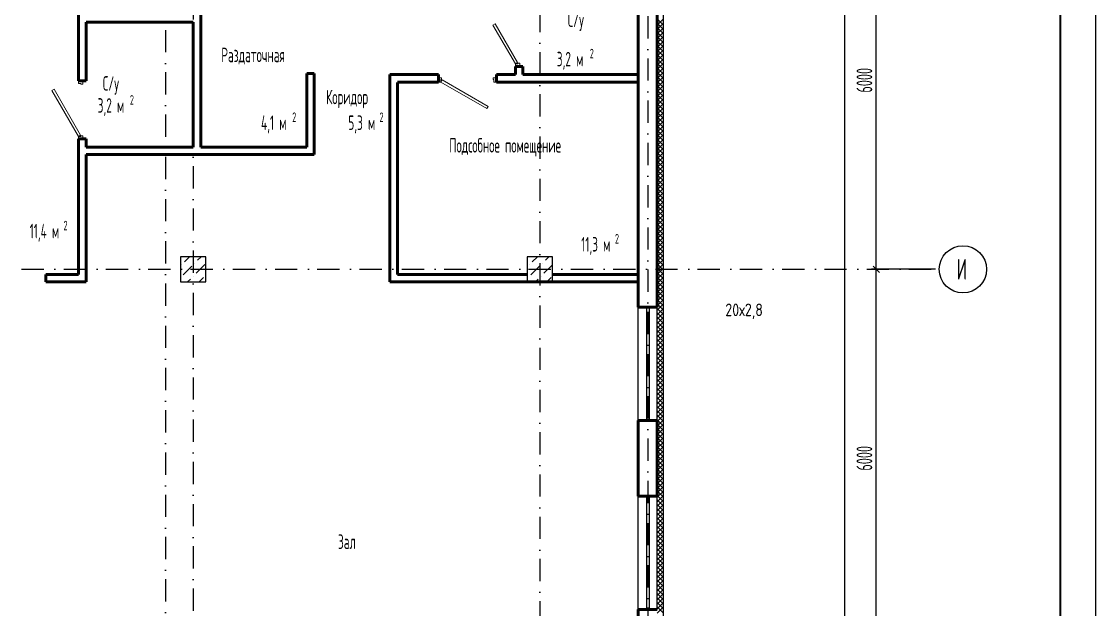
# Model space of a CAD drawing. Extents: x -1560602 to 321118, y -2308202 to -430103.
# Drawn here: x -1493478 to -1476440, y -2200066 to -2190733 of the extents above; entities that cross this region are included whole.
import ezdxf

# ---------------------------------------------------------------- set-up
doc = ezdxf.new("R2010")
doc.units = 0
doc.header["$MEASUREMENT"] = 0
doc.header["$PDSIZE"] = -5
doc.linetypes.add('Dot & Dashed', pattern=[670.277762, 352.777767, -176.388884, 0, -141.111112])
doc.linetypes.add('Штрихпунктирная', pattern=[0.670278, 0.352778, -0.176389, 0, -0.141111])
doc.layers.get('0').update_dxf_attribs({"color": 255, "linetype": 'CONTINUOUS'})
doc.layers.get('Defpoints').update_dxf_attribs({"linetype": 'CONTINUOUS'})
doc.layers.add('Двери', color=4, linetype='CONTINUOUS', lineweight=15)
doc.layers.add('стены', color=5, linetype='CONTINUOUS', lineweight=50)
for name, color, linetype in [('Колонна', 7, 'CONTINUOUS'), ('колонна нижнего ряда', 1, 'CONTINUOUS'), ('Оси', 253, 'Dot & Dashed'), ('отделка', 240, 'CONTINUOUS'), ('Текст', 7, 'CONTINUOUS'), ('Утеплитель', 6, 'CONTINUOUS')]:
    doc.layers.add(name, color=color, linetype=linetype)
doc.styles.add('GOST 2.304', font='CS_Gost2304.shx', dxfattribs={"width": 0.7})
doc.styles.get("Standard").update_dxf_attribs({"font": 'spds.shx', "width": 0.7, "height": 250})
doc.dimstyles.new('SPDS', dxfattribs={"dimscale": 100, "dimtxt": 2.5, "dimasz": 1, "dimexe": 0.75, "dimexo": 0.625, "dimtad": 1, "dimdec": 0, "dimtxsty": 'GOST 2.304', "dimblk": 'OBLIQUE', "dimcen": 2.5, "dimdle": 1, "dimadec": 0, "dimazin": 2, "dimtfac": 0.75, "dimtdec": 0, "dimtmove": 0, "dimatfit": 0, "dimfxl": 1, "dimtolj": 1, "dimarcsym": 1})

# ---------------------------------------------------------------- blocks, each defined once
blk = doc.blocks.new('_Oblique')
at = {"color": 0, "linetype": 'ByBlock', "lineweight": -2}
blk.add_line((-0.5, -0.5), (0.5, 0.5), dxfattribs=at)
blk = doc.blocks.new('*D309')
at = {"layer": 'Defpoints', "color": 0, "transparency": 16777216}
for p in [(-1479919, -2194666), (-1478919, -2194666), (-1478919, -2200666)]:
    blk.add_point(p, dxfattribs=at)
at = {"layer": 'отделка', "color": 0, "lineweight": -2, "transparency": 16777216}
for p, q in [((-1479919, -2200766), (-1479919, -2194566)), ((-1478981, -2194666), (-1479994, -2194666)), ((-1478981, -2200666), (-1479994, -2200666))]:
    blk.add_line(p, q, dxfattribs=at)
at = {"layer": 'отделка', "color": 0, "lineweight": -2, "transparency": 16777216, "xscale": 100, "yscale": 100, "zscale": 100}
for p, rotation in [((-1479919, -2194666), 90), ((-1479919, -2200666), 270)]:
    blk.add_blockref('_Oblique', p, dxfattribs=dict(at, rotation=rotation))
at = {"layer": 'отделка', "color": 0, "transparency": 16777216, "insert": (-1480106, -2197666), "char_height": 250, "attachment_point": 5, "rotation": 90, "style": 'GOST 2.304'}
blk.add_mtext('\\A1;6000', dxfattribs=at)
blk = doc.blocks.new('*D310')
at = {"layer": 'Defpoints', "color": 0, "transparency": 16777216}
for p in [(-1479919, -2188666), (-1478919, -2188666), (-1478919, -2194666)]:
    blk.add_point(p, dxfattribs=at)
at = {"layer": 'отделка', "color": 0, "lineweight": -2, "transparency": 16777216}
for p, q in [((-1479919, -2194766), (-1479919, -2188566)), ((-1478981, -2188666), (-1479994, -2188666)), ((-1478981, -2194666), (-1479994, -2194666))]:
    blk.add_line(p, q, dxfattribs=at)
at = {"layer": 'отделка', "color": 0, "lineweight": -2, "transparency": 16777216, "xscale": 100, "yscale": 100, "zscale": 100}
for p, rotation in [((-1479919, -2188666), 90), ((-1479919, -2194666), 270)]:
    blk.add_blockref('_Oblique', p, dxfattribs=dict(at, rotation=rotation))
at = {"layer": 'отделка', "color": 0, "transparency": 16777216, "insert": (-1480106, -2191666), "char_height": 250, "attachment_point": 5, "rotation": 90, "style": 'GOST 2.304'}
blk.add_mtext('\\A1;6000', dxfattribs=at)
blk = doc.blocks.new('*D321')
at = {"layer": 'Defpoints', "color": 0, "transparency": 16777216}
for p in [(-1480419, -2156916), (-1479919, -2156916), (-1478919, -2208376)]:
    blk.add_point(p, dxfattribs=at)
at = {"layer": 'отделка', "color": 0, "lineweight": -2, "transparency": 16777216}
for p, q in [((-1479981, -2156916), (-1480494, -2156916)), ((-1480419, -2208476), (-1480419, -2156816)), ((-1478981, -2208376), (-1480494, -2208376))]:
    blk.add_line(p, q, dxfattribs=at)
at = {"layer": 'отделка', "color": 0, "lineweight": -2, "transparency": 16777216, "xscale": 100, "yscale": 100, "zscale": 100}
for p, rotation in [((-1480419, -2156916), 90), ((-1480419, -2208376), 270)]:
    blk.add_blockref('_Oblique', p, dxfattribs=dict(at, rotation=rotation))
at = {"layer": 'отделка', "color": 0, "transparency": 16777216, "insert": (-1480606, -2182646), "char_height": 250, "attachment_point": 5, "rotation": 90, "style": 'GOST 2.304'}
blk.add_mtext('\\A1;51460', dxfattribs=at)

msp = doc.modelspace()

# ---------------------------------------------------------------- linework, layer by layer
at = {"color": 0, "lineweight": 35, "ltscale": 100}
msp.add_line((-1477001.6, -2153437.3), (-1477001.6, -2226064.3), dxfattribs=at)
at = {"layer": 'Defpoints', "color": 0, "linetype": 'Continuous', "ltscale": 100}
msp.add_line((-1476440.2, -2152937.3), (-1476440.2, -2226595.6), dxfattribs=at)
at = {"layer": 'Двери', "color": 0, "linetype": 'Continuous'}
for p, q in [((-1485998.7, -2190791.3), (-1485964.1, -2190771.3)), ((-1485643.7, -2191406.2), (-1485998.7, -2190791.3)), ((-1485964.1, -2190771.3), (-1485609.1, -2191386.2)), ((-1485609.1, -2191386.2), (-1485643.7, -2191406.2)), ((-1485643.7, -2191446.2), (-1485643.7, -2191406.2)), ((-1485643.7, -2191406.2), (-1485603.7, -2191406.2)), ((-1485603.7, -2191406.2), (-1485603.7, -2191396.2)), ((-1485603.7, -2191396.2), (-1485573.7, -2191396.2)), ((-1485573.7, -2191396.2), (-1485573.7, -2191446.2)), ((-1492573.7, -2191716.2), (-1492573.7, -2191676.2)), ((-1492503.7, -2191676.2), (-1492503.7, -2191726.2)), ((-1486813.7, -2191626.2), (-1486863.7, -2191626.2)), ((-1486863.7, -2191696.2), (-1486823.7, -2191696.2)), ((-1486823.7, -2191696.2), (-1486823.7, -2191656.2)), ((-1486823.7, -2191656.2), (-1486813.7, -2191656.2)), ((-1486803.7, -2191661.6), (-1486823.7, -2191696.2)), ((-1486823.7, -2191696.2), (-1486096.3, -2192116.2)), ((-1486813.7, -2191656.2), (-1486813.7, -2191626.2)), ((-1486076.3, -2192081.6), (-1486803.7, -2191661.6)), ((-1485943.7, -2191626.2), (-1485993.7, -2191626.2)), ((-1485993.7, -2191626.2), (-1485993.7, -2191656.2)), ((-1485993.7, -2191656.2), (-1485983.7, -2191656.2)), ((-1485983.7, -2191656.2), (-1485983.7, -2191696.2)), ((-1485983.7, -2191696.2), (-1485943.7, -2191696.2)), ((-1492993.7, -2191828.7), (-1492959.1, -2191808.7)), ((-1492573.7, -2192556.2), (-1492993.7, -2191828.7)), ((-1492959.1, -2191808.7), (-1492539.1, -2192536.2)), ((-1492533.7, -2191716.2), (-1492573.7, -2191716.2)), ((-1492533.7, -2191726.2), (-1492533.7, -2191716.2)), ((-1492503.7, -2191726.2), (-1492533.7, -2191726.2)), ((-1486096.3, -2192116.2), (-1486076.3, -2192081.6)), ((-1492539.1, -2192536.2), (-1492573.7, -2192556.2)), ((-1492573.7, -2192596.2), (-1492573.7, -2192556.2)), ((-1492573.7, -2192556.2), (-1492533.7, -2192556.2)), ((-1492533.7, -2192556.2), (-1492533.7, -2192546.2)), ((-1492533.7, -2192546.2), (-1492503.7, -2192546.2)), ((-1492503.7, -2192546.2), (-1492503.7, -2192596.2))]:
    msp.add_line(p, q, dxfattribs=at)
at = {"layer": 'Колонна', "color": 0, "linetype": 'Continuous'}
for p, q in [((-1490553.7, -2194466.2), (-1490953.7, -2194466.2)), ((-1490953.7, -2194466.2), (-1490953.7, -2194866.2)), ((-1490553.7, -2194866.2), (-1490553.7, -2194466.2)), ((-1485053.7, -2194466.2), (-1485453.7, -2194466.2)), ((-1485453.7, -2194466.2), (-1485453.7, -2194866.2)), ((-1485053.7, -2194866.2), (-1485053.7, -2194466.2)), ((-1490953.7, -2194866.2), (-1490553.7, -2194866.2)), ((-1485453.7, -2194866.2), (-1485053.7, -2194866.2))]:
    msp.add_line(p, q, dxfattribs=at)
at = {"layer": 'колонна нижнего ряда', "color": 0, "ltscale": 100}
for p, q in [((-1490935.7, -2194592), (-1490935.7, -2194592)), ((-1490889.8, -2194546.1), (-1490809.9, -2194466.2)), ((-1490728.9, -2194569), (-1490728.9, -2194569)), ((-1490705.9, -2194729.9), (-1490568, -2194592)), ((-1490683, -2194523.1), (-1490626.1, -2194466.2)), ((-1485420.3, -2194592), (-1485420.3, -2194592)), ((-1485374.3, -2194546.1), (-1485294.5, -2194466.2)), ((-1485213.5, -2194569), (-1485213.5, -2194569)), ((-1485190.5, -2194729.9), (-1485053.7, -2194593.1)), ((-1485167.5, -2194523.1), (-1485110.6, -2194466.2)), ((-1490912.8, -2194752.9), (-1490774.9, -2194615)), ((-1490751.9, -2194775.9), (-1490751.9, -2194775.9)), ((-1485397.3, -2194752.9), (-1485259.4, -2194615)), ((-1485236.5, -2194775.9), (-1485236.5, -2194775.9)), ((-1490842.2, -2194866.2), (-1490797.9, -2194821.8)), ((-1490658.4, -2194866.2), (-1490591, -2194798.9)), ((-1485443.3, -2194798.9), (-1485443.3, -2194798.9)), ((-1485326.8, -2194866.2), (-1485282.4, -2194821.8)), ((-1485143, -2194866.2), (-1485075.6, -2194798.9))]:
    msp.add_line(p, q, dxfattribs=at)
at = {"layer": 'Оси', "color": 0, "linetype": 'Штрихпунктирная', "lineweight": -3, "ltscale": 1000}
for p, q in [((-1491193.7, -2167406.2), (-1491193.7, -2210177.5)), ((-1485253.7, -2169766.2), (-1485253.7, -2213001.2)), ((-1483543.7, -2185956.2), (-1483543.7, -2213001.2)), ((-1490753.7, -2187666.2), (-1490753.7, -2210168.8)), ((-1493477.8, -2194666.2), (-1478918.7, -2194666.2))]:
    msp.add_line(p, q, dxfattribs=at)
at = {"layer": 'Оси', "color": 0, "linetype": 'Continuous', "ltscale": 100}
msp.add_circle((-1478543.7, -2194666.2), 375, dxfattribs=at)
at = {"layer": 'отделка', "color": 0, "ltscale": 100}
for p, q in [((-1483693.7, -2197066.2), (-1483693.7, -2195266.2)), ((-1483557.8, -2197066.2), (-1483557.8, -2195266.2)), ((-1483517.8, -2197066.2), (-1483517.8, -2195266.2)), ((-1483393.7, -2197066.2), (-1483393.7, -2195266.2)), ((-1483693.7, -2200066.2), (-1483693.7, -2198266.2)), ((-1483557.8, -2200066.2), (-1483557.8, -2198266.2)), ((-1483517.8, -2200066.2), (-1483517.8, -2198266.2)), ((-1483393.7, -2200066.2), (-1483393.7, -2198266.2))]:
    msp.add_line(p, q, dxfattribs=at)
at = {"layer": 'стены', "color": 0, "linetype": 'Continuous'}
for p, q in [((-1492573.7, -2189716.2), (-1492573.7, -2191676.2)), ((-1490633.7, -2192726.2), (-1490633.7, -2190266.2)), ((-1483693.7, -2190266.2), (-1483693.7, -2194866.2)), ((-1483393.7, -2195266.2), (-1483393.7, -2190266.2)), ((-1492453.7, -2190746.2), (-1490753.7, -2190746.2)), ((-1492453.7, -2191676.2), (-1492453.7, -2190746.2)), ((-1490753.7, -2190746.2), (-1490753.7, -2192726.2)), ((-1488833.7, -2191556.2), (-1488953.7, -2191556.2)), ((-1487633.7, -2191576.2), (-1487633.7, -2194866.2)), ((-1487513.7, -2194746.2), (-1487513.7, -2191701.6)), ((-1492573.7, -2192596.2), (-1492573.7, -2194746.2)), ((-1492453.7, -2192726.2), (-1492453.7, -2192596.2)), ((-1490753.7, -2192726.2), (-1492453.7, -2192726.2)), ((-1488953.7, -2192726.2), (-1490633.7, -2192726.2)), ((-1492453.7, -2192846.2), (-1488833.7, -2192846.2)), ((-1492453.7, -2194866.2), (-1492453.7, -2192846.2)), ((-1492573.7, -2194746.2), (-1493093.7, -2194746.2)), ((-1493093.7, -2194746.2), (-1493093.7, -2194866.2)), ((-1485453.7, -2194746.2), (-1487513.7, -2194746.2)), ((-1483693.7, -2194746.2), (-1485053.7, -2194746.2)), ((-1493093.7, -2194866.2), (-1492453.7, -2194866.2)), ((-1487633.7, -2194866.2), (-1483693.7, -2194866.2)), ((-1483693.7, -2194866.2), (-1483693.7, -2195266.2)), ((-1483463.7, -2195266.2), (-1483693.7, -2195266.2)), ((-1483393.7, -2195266.2), (-1483463.7, -2195266.2)), ((-1483393.7, -2195266.2), (-1483463.7, -2195266.2)), ((-1483463.7, -2197066.2), (-1483693.7, -2197066.2)), ((-1483693.7, -2197066.2), (-1483693.7, -2198266.2)), ((-1483393.7, -2197066.2), (-1483463.7, -2197066.2)), ((-1483393.7, -2197066.2), (-1483463.7, -2197066.2)), ((-1483393.7, -2198266.2), (-1483393.7, -2197066.2)), ((-1483463.7, -2198266.2), (-1483693.7, -2198266.2)), ((-1483393.7, -2198266.2), (-1483463.7, -2198266.2)), ((-1483393.7, -2198266.2), (-1483463.7, -2198266.2)), ((-1483463.7, -2200066.2), (-1483693.7, -2200066.2)), ((-1483693.7, -2200066.2), (-1483693.7, -2201266.2)), ((-1483393.7, -2200066.2), (-1483463.7, -2200066.2)), ((-1483393.7, -2200066.2), (-1483463.7, -2200066.2))]:
    msp.add_line(p, q, dxfattribs=at)
at = {"layer": 'стены', "color": 0, "ltscale": 100}
for p, q in [((-1485523.7, -2191446.2), (-1485643.7, -2191446.2)), ((-1485643.7, -2191446.2), (-1485643.7, -2191576.2)), ((-1485523.7, -2191576.2), (-1485523.7, -2191446.2)), ((-1492573.7, -2191676.2), (-1492453.7, -2191676.2)), ((-1488953.7, -2191556.2), (-1488953.7, -2192726.2)), ((-1488833.7, -2192846.2), (-1488833.7, -2191556.2)), ((-1487633.7, -2191576.2), (-1486863.7, -2191576.2)), ((-1487513.7, -2191696.2), (-1486863.7, -2191696.2)), ((-1486863.7, -2191576.2), (-1486863.7, -2191696.2)), ((-1485643.7, -2191576.2), (-1485943.7, -2191576.2)), ((-1485943.7, -2191576.2), (-1485943.7, -2191696.2)), ((-1485943.7, -2191696.2), (-1483693.7, -2191696.2)), ((-1483693.7, -2191576.2), (-1485523.7, -2191576.2)), ((-1492573.7, -2192596.2), (-1492453.7, -2192596.2))]:
    msp.add_line(p, q, dxfattribs=at)
at = {"layer": 'Утеплитель', "color": 0, "linetype": 'Continuous'}
for p, q in [((-1483293.7, -2208626.2), (-1483293.7, -2187780)), ((-1483293.7, -2190789.6), (-1483393.7, -2190689.6)), ((-1483393.7, -2190790.1), (-1483293.7, -2190690.1)), ((-1483293.7, -2190860.3), (-1483393.7, -2190760.3)), ((-1483393.7, -2190860.8), (-1483293.7, -2190760.8)), ((-1483293.7, -2190931), (-1483393.7, -2190831)), ((-1483393.7, -2190931.5), (-1483293.7, -2190831.5)), ((-1483293.7, -2191001.7), (-1483393.7, -2190901.7)), ((-1483393.7, -2191002.2), (-1483293.7, -2190902.2)), ((-1483293.7, -2191072.4), (-1483393.7, -2190972.4)), ((-1483393.7, -2191072.9), (-1483293.7, -2190972.9)), ((-1483293.7, -2191143.1), (-1483393.7, -2191043.1)), ((-1483393.7, -2191143.6), (-1483293.7, -2191043.6)), ((-1483293.7, -2191213.9), (-1483393.7, -2191113.9)), ((-1483393.7, -2191214.3), (-1483293.7, -2191114.3)), ((-1483293.7, -2191284.6), (-1483393.7, -2191184.6)), ((-1483393.7, -2191285.1), (-1483293.7, -2191185.1)), ((-1483293.7, -2191355.3), (-1483393.7, -2191255.3)), ((-1483393.7, -2191355.8), (-1483293.7, -2191255.8)), ((-1483293.7, -2191426), (-1483393.7, -2191326)), ((-1483393.7, -2191426.5), (-1483293.7, -2191326.5)), ((-1483293.7, -2191496.7), (-1483393.7, -2191396.7)), ((-1483393.7, -2191497.2), (-1483293.7, -2191397.2)), ((-1483293.7, -2191567.4), (-1483393.7, -2191467.4)), ((-1483393.7, -2191567.9), (-1483293.7, -2191467.9)), ((-1483293.7, -2191638.1), (-1483393.7, -2191538.1)), ((-1483393.7, -2191638.6), (-1483293.7, -2191538.6)), ((-1483293.7, -2191708.8), (-1483393.7, -2191608.8)), ((-1483393.7, -2191709.3), (-1483293.7, -2191609.3)), ((-1483293.7, -2191779.5), (-1483393.7, -2191679.5)), ((-1483393.7, -2191780), (-1483293.7, -2191680)), ((-1483293.7, -2191850.2), (-1483393.7, -2191750.3)), ((-1483393.7, -2191850.7), (-1483293.7, -2191750.7)), ((-1483293.7, -2191921), (-1483393.7, -2191821)), ((-1483393.7, -2191921.4), (-1483293.7, -2191821.5)), ((-1483293.7, -2191991.7), (-1483393.7, -2191891.7)), ((-1483393.7, -2191992.2), (-1483293.7, -2191892.2)), ((-1483293.7, -2192062.4), (-1483393.7, -2191962.4)), ((-1483393.7, -2192062.9), (-1483293.7, -2191962.9)), ((-1483293.7, -2192133.1), (-1483393.7, -2192033.1)), ((-1483393.7, -2192133.6), (-1483293.7, -2192033.6)), ((-1483293.7, -2192203.8), (-1483393.7, -2192103.8)), ((-1483393.7, -2192204.3), (-1483293.7, -2192104.3)), ((-1483293.7, -2192274.5), (-1483393.7, -2192174.5)), ((-1483393.7, -2192275), (-1483293.7, -2192175)), ((-1483293.7, -2192345.2), (-1483393.7, -2192245.2)), ((-1483393.7, -2192345.7), (-1483293.7, -2192245.7)), ((-1483293.7, -2192415.9), (-1483393.7, -2192315.9)), ((-1483393.7, -2192416.4), (-1483293.7, -2192316.4)), ((-1483293.7, -2192486.6), (-1483393.7, -2192386.6)), ((-1483393.7, -2192487.1), (-1483293.7, -2192387.1)), ((-1483293.7, -2192557.4), (-1483393.7, -2192457.4)), ((-1483393.7, -2192557.8), (-1483293.7, -2192457.8)), ((-1483293.7, -2192628.1), (-1483393.7, -2192528.1)), ((-1483393.7, -2192628.6), (-1483293.7, -2192528.6)), ((-1483293.7, -2192698.8), (-1483393.7, -2192598.8)), ((-1483393.7, -2192699.3), (-1483293.7, -2192599.3)), ((-1483293.7, -2192769.5), (-1483393.7, -2192669.5)), ((-1483393.7, -2192770), (-1483293.7, -2192670)), ((-1483293.7, -2192840.2), (-1483393.7, -2192740.2)), ((-1483393.7, -2192840.7), (-1483293.7, -2192740.7)), ((-1483293.7, -2192910.9), (-1483393.7, -2192810.9)), ((-1483393.7, -2192911.4), (-1483293.7, -2192811.4)), ((-1483293.7, -2192981.6), (-1483393.7, -2192881.6)), ((-1483393.7, -2192982.1), (-1483293.7, -2192882.1)), ((-1483293.7, -2193052.3), (-1483393.7, -2192952.3)), ((-1483393.7, -2193052.8), (-1483293.7, -2192952.8)), ((-1483293.7, -2193123), (-1483393.7, -2193023)), ((-1483393.7, -2193123.5), (-1483293.7, -2193023.5)), ((-1483293.7, -2193193.7), (-1483393.7, -2193093.8)), ((-1483393.7, -2193194.2), (-1483293.7, -2193094.2)), ((-1483293.7, -2193264.5), (-1483393.7, -2193164.5)), ((-1483393.7, -2193265), (-1483293.7, -2193165)), ((-1483293.7, -2193335.2), (-1483393.7, -2193235.2)), ((-1483393.7, -2193335.7), (-1483293.7, -2193235.7)), ((-1483293.7, -2193405.9), (-1483393.7, -2193305.9)), ((-1483393.7, -2193406.4), (-1483293.7, -2193306.4)), ((-1483293.7, -2193476.6), (-1483393.7, -2193376.6)), ((-1483393.7, -2193477.1), (-1483293.7, -2193377.1)), ((-1483293.7, -2193547.3), (-1483393.7, -2193447.3)), ((-1483393.7, -2193547.8), (-1483293.7, -2193447.8)), ((-1483293.7, -2193618), (-1483393.7, -2193518)), ((-1483393.7, -2193618.5), (-1483293.7, -2193518.5)), ((-1483293.7, -2193688.7), (-1483393.7, -2193588.7)), ((-1483393.7, -2193689.2), (-1483293.7, -2193589.2)), ((-1483293.7, -2193759.4), (-1483393.7, -2193659.4)), ((-1483393.7, -2193759.9), (-1483293.7, -2193659.9)), ((-1483293.7, -2193830.1), (-1483393.7, -2193730.1)), ((-1483393.7, -2193830.6), (-1483293.7, -2193730.6)), ((-1483293.7, -2193900.9), (-1483393.7, -2193800.9)), ((-1483393.7, -2193901.3), (-1483293.7, -2193801.4)), ((-1483293.7, -2193971.6), (-1483393.7, -2193871.6)), ((-1483393.7, -2193972.1), (-1483293.7, -2193872.1)), ((-1483293.7, -2194042.3), (-1483393.7, -2193942.3)), ((-1483393.7, -2194042.8), (-1483293.7, -2193942.8)), ((-1483293.7, -2194113), (-1483393.7, -2194013)), ((-1483393.7, -2194113.5), (-1483293.7, -2194013.5)), ((-1483293.7, -2194183.7), (-1483393.7, -2194083.7)), ((-1483393.7, -2194184.2), (-1483293.7, -2194084.2)), ((-1483293.7, -2194254.4), (-1483393.7, -2194154.4)), ((-1483393.7, -2194254.9), (-1483293.7, -2194154.9)), ((-1483293.7, -2194325.1), (-1483393.7, -2194225.1)), ((-1483393.7, -2194325.6), (-1483293.7, -2194225.6)), ((-1483293.7, -2194395.8), (-1483393.7, -2194295.8)), ((-1483393.7, -2194396.3), (-1483293.7, -2194296.3)), ((-1483293.7, -2194466.5), (-1483393.7, -2194366.5)), ((-1483393.7, -2194467), (-1483293.7, -2194367)), ((-1483293.7, -2194537.3), (-1483393.7, -2194437.3)), ((-1483393.7, -2194537.7), (-1483293.7, -2194437.7)), ((-1483293.7, -2194608), (-1483393.7, -2194508)), ((-1483393.7, -2194608.5), (-1483293.7, -2194508.5)), ((-1483293.7, -2194678.7), (-1483393.7, -2194578.7)), ((-1483393.7, -2194679.2), (-1483293.7, -2194579.2)), ((-1483293.7, -2194749.4), (-1483393.7, -2194649.4)), ((-1483393.7, -2194749.9), (-1483293.7, -2194649.9)), ((-1483293.7, -2194820.1), (-1483393.7, -2194720.1)), ((-1483393.7, -2194820.6), (-1483293.7, -2194720.6)), ((-1483293.7, -2194890.8), (-1483393.7, -2194790.8)), ((-1483393.7, -2194891.3), (-1483293.7, -2194791.3)), ((-1483293.7, -2194961.5), (-1483393.7, -2194861.5)), ((-1483393.7, -2194962), (-1483293.7, -2194862)), ((-1483293.7, -2195032.2), (-1483393.7, -2194932.2)), ((-1483393.7, -2195032.7), (-1483293.7, -2194932.7)), ((-1483293.7, -2195102.9), (-1483393.7, -2195002.9)), ((-1483393.7, -2195103.4), (-1483293.7, -2195003.4)), ((-1483293.7, -2195173.6), (-1483393.7, -2195073.7)), ((-1483393.7, -2195174.1), (-1483293.7, -2195074.1)), ((-1483293.7, -2195244.4), (-1483393.7, -2195144.4)), ((-1483393.7, -2195244.8), (-1483293.7, -2195144.9)), ((-1483293.7, -2195315.1), (-1483393.7, -2195215.1)), ((-1483393.7, -2195315.6), (-1483293.7, -2195215.6)), ((-1483293.7, -2195385.8), (-1483393.7, -2195285.8)), ((-1483393.7, -2195386.3), (-1483293.7, -2195286.3)), ((-1483293.7, -2195456.5), (-1483393.7, -2195356.5)), ((-1483393.7, -2195457), (-1483293.7, -2195357)), ((-1483293.7, -2195527.2), (-1483393.7, -2195427.2)), ((-1483393.7, -2195527.7), (-1483293.7, -2195427.7)), ((-1483293.7, -2195597.9), (-1483393.7, -2195497.9)), ((-1483393.7, -2195598.4), (-1483293.7, -2195498.4)), ((-1483293.7, -2195668.6), (-1483393.7, -2195568.6)), ((-1483393.7, -2195669.1), (-1483293.7, -2195569.1)), ((-1483293.7, -2195739.3), (-1483393.7, -2195639.3)), ((-1483393.7, -2195739.8), (-1483293.7, -2195639.8)), ((-1483293.7, -2195810), (-1483393.7, -2195710)), ((-1483393.7, -2195810.5), (-1483293.7, -2195710.5)), ((-1483293.7, -2195880.8), (-1483393.7, -2195780.8)), ((-1483393.7, -2195881.2), (-1483293.7, -2195781.2)), ((-1483293.7, -2195951.5), (-1483393.7, -2195851.5)), ((-1483393.7, -2195952), (-1483293.7, -2195852)), ((-1483293.7, -2196022.2), (-1483393.7, -2195922.2)), ((-1483393.7, -2196022.7), (-1483293.7, -2195922.7)), ((-1483293.7, -2196092.9), (-1483393.7, -2195992.9)), ((-1483393.7, -2196093.4), (-1483293.7, -2195993.4)), ((-1483293.7, -2196163.6), (-1483393.7, -2196063.6)), ((-1483393.7, -2196164.1), (-1483293.7, -2196064.1)), ((-1483293.7, -2196234.3), (-1483393.7, -2196134.3)), ((-1483393.7, -2196234.8), (-1483293.7, -2196134.8)), ((-1483293.7, -2196305), (-1483393.7, -2196205)), ((-1483393.7, -2196305.5), (-1483293.7, -2196205.5)), ((-1483293.7, -2196375.7), (-1483393.7, -2196275.7)), ((-1483393.7, -2196376.2), (-1483293.7, -2196276.2)), ((-1483293.7, -2196446.4), (-1483393.7, -2196346.4)), ((-1483393.7, -2196446.9), (-1483293.7, -2196346.9)), ((-1483293.7, -2196517.2), (-1483393.7, -2196417.2)), ((-1483393.7, -2196517.6), (-1483293.7, -2196417.6)), ((-1483293.7, -2196587.9), (-1483393.7, -2196487.9)), ((-1483393.7, -2196588.4), (-1483293.7, -2196488.4)), ((-1483293.7, -2196658.6), (-1483393.7, -2196558.6)), ((-1483393.7, -2196659.1), (-1483293.7, -2196559.1)), ((-1483293.7, -2196729.3), (-1483393.7, -2196629.3)), ((-1483393.7, -2196729.8), (-1483293.7, -2196629.8)), ((-1483293.7, -2196800), (-1483393.7, -2196700)), ((-1483393.7, -2196800.5), (-1483293.7, -2196700.5)), ((-1483293.7, -2196870.7), (-1483393.7, -2196770.7)), ((-1483393.7, -2196871.2), (-1483293.7, -2196771.2)), ((-1483293.7, -2196941.4), (-1483393.7, -2196841.4)), ((-1483393.7, -2196941.9), (-1483293.7, -2196841.9)), ((-1483293.7, -2197012.1), (-1483393.7, -2196912.1)), ((-1483393.7, -2197012.6), (-1483293.7, -2196912.6)), ((-1483293.7, -2197082.8), (-1483393.7, -2196982.8)), ((-1483393.7, -2197083.3), (-1483293.7, -2196983.3)), ((-1483293.7, -2197153.5), (-1483393.7, -2197053.6)), ((-1483393.7, -2197154), (-1483293.7, -2197054)), ((-1483293.7, -2197224.3), (-1483393.7, -2197124.3)), ((-1483393.7, -2197224.7), (-1483293.7, -2197124.8)), ((-1483293.7, -2197295), (-1483393.7, -2197195)), ((-1483393.7, -2197295.5), (-1483293.7, -2197195.5)), ((-1483293.7, -2197365.7), (-1483393.7, -2197265.7)), ((-1483393.7, -2197366.2), (-1483293.7, -2197266.2)), ((-1483293.7, -2197436.4), (-1483393.7, -2197336.4)), ((-1483393.7, -2197436.9), (-1483293.7, -2197336.9)), ((-1483293.7, -2197507.1), (-1483393.7, -2197407.1)), ((-1483393.7, -2197507.6), (-1483293.7, -2197407.6)), ((-1483293.7, -2197577.8), (-1483393.7, -2197477.8)), ((-1483393.7, -2197578.3), (-1483293.7, -2197478.3)), ((-1483293.7, -2197648.5), (-1483393.7, -2197548.5)), ((-1483393.7, -2197649), (-1483293.7, -2197549)), ((-1483293.7, -2197719.2), (-1483393.7, -2197619.2)), ((-1483393.7, -2197719.7), (-1483293.7, -2197619.7)), ((-1483293.7, -2197789.9), (-1483393.7, -2197689.9)), ((-1483393.7, -2197790.4), (-1483293.7, -2197690.4)), ((-1483293.7, -2197860.7), (-1483393.7, -2197760.7)), ((-1483393.7, -2197861.1), (-1483293.7, -2197761.1)), ((-1483293.7, -2197931.4), (-1483393.7, -2197831.4)), ((-1483393.7, -2197931.9), (-1483293.7, -2197831.9)), ((-1483293.7, -2198002.1), (-1483393.7, -2197902.1)), ((-1483393.7, -2198002.6), (-1483293.7, -2197902.6)), ((-1483293.7, -2198072.8), (-1483393.7, -2197972.8)), ((-1483393.7, -2198073.3), (-1483293.7, -2197973.3)), ((-1483293.7, -2198143.5), (-1483393.7, -2198043.5)), ((-1483393.7, -2198144), (-1483293.7, -2198044)), ((-1483293.7, -2198214.2), (-1483393.7, -2198114.2)), ((-1483393.7, -2198214.7), (-1483293.7, -2198114.7)), ((-1483293.7, -2198284.9), (-1483393.7, -2198184.9)), ((-1483393.7, -2198285.4), (-1483293.7, -2198185.4)), ((-1483293.7, -2198355.6), (-1483393.7, -2198255.6)), ((-1483393.7, -2198356.1), (-1483293.7, -2198256.1)), ((-1483293.7, -2198426.3), (-1483393.7, -2198326.3)), ((-1483393.7, -2198426.8), (-1483293.7, -2198326.8)), ((-1483293.7, -2198497.1), (-1483393.7, -2198397.1)), ((-1483393.7, -2198497.5), (-1483293.7, -2198397.5)), ((-1483293.7, -2198567.8), (-1483393.7, -2198467.8)), ((-1483393.7, -2198568.3), (-1483293.7, -2198468.3)), ((-1483293.7, -2198638.5), (-1483393.7, -2198538.5)), ((-1483393.7, -2198639), (-1483293.7, -2198539)), ((-1483293.7, -2198709.2), (-1483393.7, -2198609.2)), ((-1483393.7, -2198709.7), (-1483293.7, -2198609.7)), ((-1483293.7, -2198779.9), (-1483393.7, -2198679.9)), ((-1483393.7, -2198780.4), (-1483293.7, -2198680.4)), ((-1483293.7, -2198850.6), (-1483393.7, -2198750.6)), ((-1483393.7, -2198851.1), (-1483293.7, -2198751.1)), ((-1483293.7, -2198921.3), (-1483393.7, -2198821.3)), ((-1483393.7, -2198921.8), (-1483293.7, -2198821.8)), ((-1483293.7, -2198992), (-1483393.7, -2198892)), ((-1483393.7, -2198992.5), (-1483293.7, -2198892.5)), ((-1483293.7, -2199062.7), (-1483393.7, -2198962.7)), ((-1483393.7, -2199063.2), (-1483293.7, -2198963.2)), ((-1483293.7, -2199133.4), (-1483393.7, -2199033.5)), ((-1483393.7, -2199133.9), (-1483293.7, -2199033.9)), ((-1483293.7, -2199204.2), (-1483393.7, -2199104.2)), ((-1483393.7, -2199204.6), (-1483293.7, -2199104.7)), ((-1483293.7, -2199274.9), (-1483393.7, -2199174.9)), ((-1483393.7, -2199275.4), (-1483293.7, -2199175.4)), ((-1483293.7, -2199345.6), (-1483393.7, -2199245.6)), ((-1483393.7, -2199346.1), (-1483293.7, -2199246.1)), ((-1483293.7, -2199416.3), (-1483393.7, -2199316.3)), ((-1483393.7, -2199416.8), (-1483293.7, -2199316.8)), ((-1483293.7, -2199487), (-1483393.7, -2199387)), ((-1483393.7, -2199487.5), (-1483293.7, -2199387.5)), ((-1483293.7, -2199557.7), (-1483393.7, -2199457.7)), ((-1483393.7, -2199558.2), (-1483293.7, -2199458.2)), ((-1483293.7, -2199628.4), (-1483393.7, -2199528.4)), ((-1483393.7, -2199628.9), (-1483293.7, -2199528.9)), ((-1483293.7, -2199699.1), (-1483393.7, -2199599.1)), ((-1483393.7, -2199699.6), (-1483293.7, -2199599.6)), ((-1483293.7, -2199769.8), (-1483393.7, -2199669.8)), ((-1483393.7, -2199770.3), (-1483293.7, -2199670.3)), ((-1483293.7, -2199840.6), (-1483393.7, -2199740.6)), ((-1483393.7, -2199841), (-1483293.7, -2199741)), ((-1483293.7, -2199911.3), (-1483393.7, -2199811.3)), ((-1483393.7, -2199911.8), (-1483293.7, -2199811.8)), ((-1483293.7, -2199982), (-1483393.7, -2199882)), ((-1483393.7, -2199982.5), (-1483293.7, -2199882.5)), ((-1483293.7, -2200052.7), (-1483393.7, -2199952.7)), ((-1483393.7, -2200053.2), (-1483293.7, -2199953.2)), ((-1483293.7, -2200123.4), (-1483393.7, -2200023.4)), ((-1483393.7, -2200123.9), (-1483293.7, -2200023.9))]:
    msp.add_line(p, q, dxfattribs=at)

# ---------------------------------------------------------------- texts
at = {"color": 0}
msp.add_text('20х2,8', height=200, dxfattribs=at).set_placement((-1482312.9, -2195410.1, 0))
at = {"layer": 'Оси', "color": 0, "linetype": 'Continuous', "width": 0.7}
msp.add_text('И', height=330, dxfattribs=at).set_placement((-1478641.9, -2194829.4))
at = {"layer": 'Текст', "color": 0, "linetype": 'Continuous', "width": 0.7}
for s, height, p in [('С/у', 230, (-1484811.5, -2190819.5)), ('Раздаточная', 230, (-1490308.8, -2191379.4)), ('2', 151.8, (-1484462.9, -2191318.4)), ('3,2 м', 230, (-1484985.8, -2191444.9)), ('С/у', 230, (-1492186.8, -2191830.4)), ('Коридор', 230, (-1488646.6, -2192047.1)), ('3,2 м', 230, (-1492268.9, -2192180.4)), ('2', 151.8, (-1491757.9, -2192053.9)), ('4,1 м', 230, (-1489677.6, -2192454.7)), ('2', 151.8, (-1489182.3, -2192328.2)), ('5,3 м', 230, (-1488292.9, -2192454.7)), ('2', 151.8, (-1487797.6, -2192328.2)), ('Подсобное помещение', 230, (-1486691.7, -2192814.1)), ('2', 151.8, (-1492810.6, -2194047.9)), ('11,4 м', 230, (-1493348, -2194174.4)), ('11,3 м', 230, (-1484598.3, -2194384.5)), ('2', 151.8, (-1484062.7, -2194258)), ('Зал', 230, (-1488456.4, -2199104.9))]:
    msp.add_text(s, height=height, dxfattribs=at).set_placement(p)

# ---------------------------------------------------------------- dimensions: what is measured, and where the dimension line sits
at = {"layer": 'отделка', "color": 0}
for base, p1, p2, picture, middle in [((-1480418.7, -2156916.2), (-1478918.7, -2208376.2), (-1479918.7, -2156916.2), '*D321', (-1480606.2, -2182646.2)), ((-1479918.7, -2188666.3), (-1478918.7, -2194666.2), (-1478918.7, -2188666.3), '*D310', (-1480106.2, -2191666.2)), ((-1479918.7, -2194666.3), (-1478918.7, -2200666.2), (-1478918.7, -2194666.3), '*D309', (-1480106.2, -2197666.2))]:
    dim = msp.add_linear_dim(base=base, p1=p1, p2=p2, angle=90, dimstyle='SPDS', override={"dimscale": 100, "dimlfac": 1, "dimtxsty": 'GOST 2.304', "dimtolj": 1}, dxfattribs=at)
    dim.commit()
    dim.dimension.update_dxf_attribs({"geometry": picture, "text_midpoint": middle})

doc.saveas('drawing.dxf')
